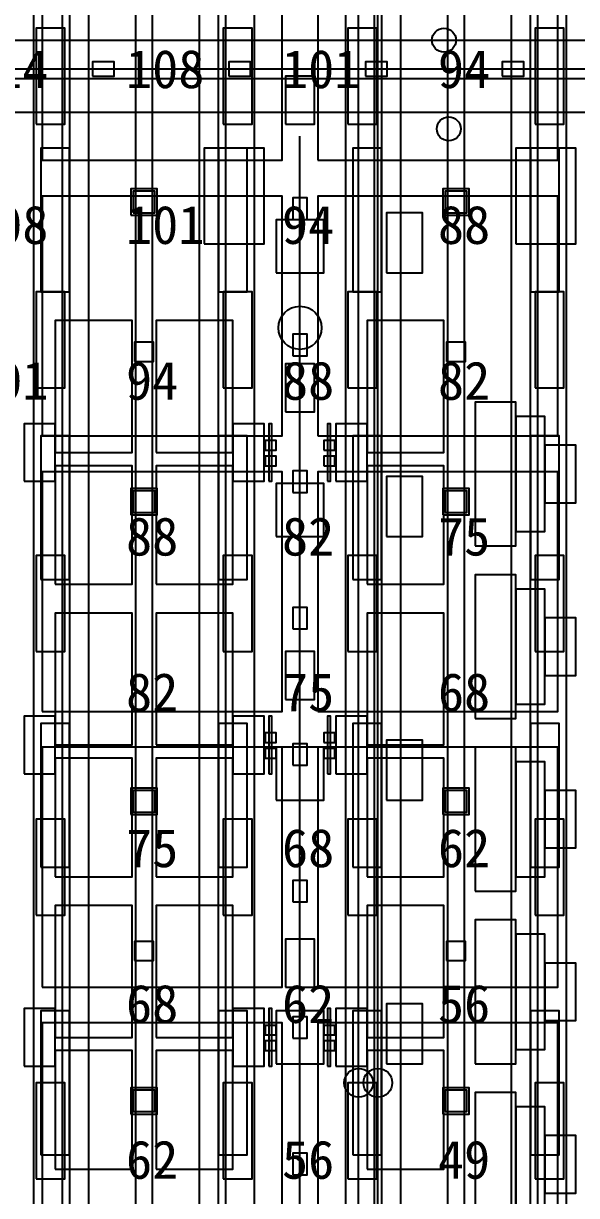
# Model space of a CAD drawing. Header units: metres. Extents: x -1640 to 1560, y -268 to 2338.
# Drawn here: x -390.77 to -367.73, y 1993.3 to 2042.2 of the extents above; entities that cross this region are included whole.
import ezdxf

# ---------------------------------------------------------------- set-up
doc = ezdxf.new("R2010")
doc.units = ezdxf.units.M
for name, color, linetype in [('1F_CHL', 4, 'Continuous'), ('1F_EHS_EXTINGUISHER_HYDRANT_CABINET_CONCEPT', 1, 'Continuous'), ('1F_PUMP', 2, 'Continuous'), ('1F_SCR', 3, 'Continuous'), ('1F_STRUCT_COLUMN', 8, 'Continuous'), ('2F_CSF_LATERAL_RACK_CONCEPT', 9, 'Continuous'), ('2F_RFG', 5, 'Continuous'), ('2F_STRUCT_COLUMN', 8, 'Continuous'), ('2F_VMB', 6, 'Continuous'), ('3F_CLEANROOM_OVERHEAD_PIPE_DUCT_CONCEPT', 9, 'Continuous'), ('3F_EHS_EGRESS_DIST_M', 2, 'Continuous'), ('3F_EHS_EXTINGUISHER_HYDRANT_CABINET_CONCEPT', 1, 'Continuous'), ('3F_EHS_GAS_DETECTOR', 6, 'Continuous'), ('3F_ETCH', 2, 'Continuous'), ('3F_FOUP', 5, 'Continuous'), ('3F_OHT', 9, 'Continuous'), ('3F_OHTV', 1, 'Continuous'), ('3F_PHOTO', 1, 'Continuous'), ('3F_STK', 3, 'Continuous'), ('3F_STRUCT_COLUMN', 8, 'Continuous'), ('3F_TBAR', 6, 'Continuous'), ('4F_FFU', 1, 'Continuous'), ('4F_STRUCT_PLENUM_TRUSS_CONCEPT', 9, 'Continuous'), ('5F_CHL', 4, 'Continuous'), ('5F_EHS_EXTINGUISHER_HYDRANT_CABINET_CONCEPT', 1, 'Continuous'), ('5F_PUMP', 2, 'Continuous'), ('5F_SCR', 3, 'Continuous'), ('5F_STRUCT_COLUMN', 8, 'Continuous'), ('6F_CSF_LATERAL_RACK_CONCEPT', 9, 'Continuous'), ('6F_RFG', 5, 'Continuous'), ('6F_STRUCT_COLUMN', 8, 'Continuous'), ('6F_VMB', 6, 'Continuous'), ('7F_CLEANROOM_OVERHEAD_PIPE_DUCT_CONCEPT', 9, 'Continuous'), ('7F_EHS_EGRESS_DIST_M', 2, 'Continuous'), ('7F_EHS_EXTINGUISHER_HYDRANT_CABINET_CONCEPT', 1, 'Continuous'), ('7F_EHS_GAS_DETECTOR', 6, 'Continuous'), ('7F_ETCH', 2, 'Continuous'), ('7F_FOUP', 5, 'Continuous'), ('7F_OHT', 9, 'Continuous'), ('7F_OHTV', 1, 'Continuous'), ('7F_PHOTO', 1, 'Continuous'), ('7F_STK', 3, 'Continuous'), ('7F_STRUCT_COLUMN', 8, 'Continuous'), ('7F_TBAR', 6, 'Continuous'), ('8F_FFU', 1, 'Continuous'), ('8F_STRUCT_PLENUM_TRUSS_CONCEPT', 9, 'Continuous'), ('UTIL_GAS.BULK_CONCEPT', 2, 'Continuous'), ('UTIL_PCW.R_CONCEPT', 1, 'Continuous'), ('UTIL_PCW.R_RISER', 1, 'Continuous'), ('UTIL_PCW.S_CONCEPT', 6, 'Continuous'), ('UTIL_PCW.S_RISER', 6, 'Continuous')]:
    doc.layers.add(name, color=color, linetype=linetype)

msp = doc.modelspace()

# ---------------------------------------------------------------- linework, layer by layer
at = {"layer": '1F_CHL'}
for points in [[(-375.65, 2031.8), (-374.15, 2031.8), (-374.15, 2034.3), (-375.65, 2034.3)], [(-375.65, 2020.8), (-374.15, 2020.8), (-374.15, 2023.3), (-375.65, 2023.3)], [(-375.65, 2009.8), (-374.15, 2009.8), (-374.15, 2012.3), (-375.65, 2012.3)], [(-375.65, 1998.8), (-374.15, 1998.8), (-374.15, 2001.3), (-375.65, 2001.3)]]:
    msp.add_lwpolyline(points, close=True, dxfattribs=at)
at = {"layer": '1F_EHS_EXTINGUISHER_HYDRANT_CABINET_CONCEPT'}
msp.add_circle((-373.25, 2041.5), 0.5, dxfattribs=at)
at = {"layer": '1F_PUMP'}
for points in [[(-390.25, 2038), (-389.05, 2038), (-389.05, 2042), (-390.25, 2042)], [(-382.45, 2038), (-381.25, 2038), (-381.25, 2042), (-382.45, 2042)], [(-377.25, 2038), (-376.05, 2038), (-376.05, 2042), (-377.25, 2042)], [(-369.45, 2038), (-368.25, 2038), (-368.25, 2042), (-369.45, 2042)], [(-390.25, 2027), (-389.05, 2027), (-389.05, 2031), (-390.25, 2031)], [(-382.45, 2027), (-381.25, 2027), (-381.25, 2031), (-382.45, 2031)], [(-377.25, 2027), (-376.05, 2027), (-376.05, 2031), (-377.25, 2031)], [(-369.45, 2027), (-368.25, 2027), (-368.25, 2031), (-369.45, 2031)], [(-390.25, 2016), (-389.05, 2016), (-389.05, 2020), (-390.25, 2020)], [(-382.45, 2016), (-381.25, 2016), (-381.25, 2020), (-382.45, 2020)], [(-377.25, 2016), (-376.05, 2016), (-376.05, 2020), (-377.25, 2020)], [(-369.45, 2016), (-368.25, 2016), (-368.25, 2020), (-369.45, 2020)], [(-390.25, 2005), (-389.05, 2005), (-389.05, 2009), (-390.25, 2009)], [(-382.45, 2005), (-381.25, 2005), (-381.25, 2009), (-382.45, 2009)], [(-377.25, 2005), (-376.05, 2005), (-376.05, 2009), (-377.25, 2009)], [(-369.45, 2005), (-368.25, 2005), (-368.25, 2009), (-369.45, 2009)], [(-390.25, 1994), (-389.05, 1994), (-389.05, 1998), (-390.25, 1998)], [(-382.45, 1994), (-381.25, 1994), (-381.25, 1998), (-382.45, 1998)], [(-377.25, 1994), (-376.05, 1994), (-376.05, 1998), (-377.25, 1998)], [(-369.45, 1994), (-368.25, 1994), (-368.25, 1998), (-369.45, 1998)]]:
    msp.add_lwpolyline(points, close=True, dxfattribs=at)
at = {"layer": '1F_SCR'}
for points in [[(-380.25, 2031.8), (-378.25, 2031.8), (-378.25, 2034), (-380.25, 2034)], [(-380.25, 2020.8), (-378.25, 2020.8), (-378.25, 2023), (-380.25, 2023)], [(-380.25, 2009.8), (-378.25, 2009.8), (-378.25, 2012), (-380.25, 2012)], [(-380.25, 1998.8), (-378.25, 1998.8), (-378.25, 2001), (-380.25, 2001)]]:
    msp.add_lwpolyline(points, close=True, dxfattribs=at)
at = {"layer": '1F_STRUCT_COLUMN'}
for points in [[(-386.3, 2034.2), (-385.2, 2034.2), (-385.2, 2035.3), (-386.3, 2035.3)], [(-373.3, 2034.2), (-372.2, 2034.2), (-372.2, 2035.3), (-373.3, 2035.3)], [(-386.3, 2021.7), (-385.2, 2021.7), (-385.2, 2022.8), (-386.3, 2022.8)], [(-373.3, 2021.7), (-372.2, 2021.7), (-372.2, 2022.8), (-373.3, 2022.8)], [(-386.3, 2009.2), (-385.2, 2009.2), (-385.2, 2010.3), (-386.3, 2010.3)], [(-373.3, 2009.2), (-372.2, 2009.2), (-372.2, 2010.3), (-373.3, 2010.3)], [(-386.3, 1996.7), (-385.2, 1996.7), (-385.2, 1997.8), (-386.3, 1997.8)], [(-373.3, 1996.7), (-372.2, 1996.7), (-372.2, 1997.8), (-373.3, 1997.8)]]:
    msp.add_lwpolyline(points, close=True, dxfattribs=at)
at = {"layer": '2F_CSF_LATERAL_RACK_CONCEPT'}
for points in [[(-388.85, 1970), (-388.05, 1970), (-388.05, 2113), (-388.85, 2113)], [(-383.45, 1970), (-382.65, 1970), (-382.65, 2113), (-383.45, 2113)], [(-375.85, 1970), (-375.05, 1970), (-375.05, 2113), (-375.85, 2113)], [(-370.45, 1970), (-369.65, 1970), (-369.65, 2113), (-370.45, 2113)]]:
    msp.add_lwpolyline(points, close=True, dxfattribs=at)
at = {"layer": '2F_RFG'}
for points in [[(-390.05, 2031), (-388.85, 2031), (-388.85, 2037), (-390.05, 2037)], [(-382.65, 2031), (-381.45, 2031), (-381.45, 2037), (-382.65, 2037)], [(-377.05, 2031), (-375.85, 2031), (-375.85, 2037), (-377.05, 2037)], [(-369.65, 2031), (-368.45, 2031), (-368.45, 2037), (-369.65, 2037)], [(-390.05, 2019), (-388.85, 2019), (-388.85, 2025), (-390.05, 2025)], [(-382.65, 2019), (-381.45, 2019), (-381.45, 2025), (-382.65, 2025)], [(-377.05, 2019), (-375.85, 2019), (-375.85, 2025), (-377.05, 2025)], [(-369.65, 2019), (-368.45, 2019), (-368.45, 2025), (-369.65, 2025)], [(-390.05, 2007), (-388.85, 2007), (-388.85, 2013), (-390.05, 2013)], [(-382.65, 2007), (-381.45, 2007), (-381.45, 2013), (-382.65, 2013)], [(-377.05, 2007), (-375.85, 2007), (-375.85, 2013), (-377.05, 2013)], [(-369.65, 2007), (-368.45, 2007), (-368.45, 2013), (-369.65, 2013)], [(-390.05, 1995), (-388.85, 1995), (-388.85, 2001), (-390.05, 2001)], [(-382.65, 1995), (-381.45, 1995), (-381.45, 2001), (-382.65, 2001)], [(-377.05, 1995), (-375.85, 1995), (-375.85, 2001), (-377.05, 2001)], [(-369.65, 1995), (-368.45, 1995), (-368.45, 2001), (-369.65, 2001)]]:
    msp.add_lwpolyline(points, close=True, dxfattribs=at)
at = {"layer": '2F_STRUCT_COLUMN'}
for points in [[(-386.2, 2034.3), (-385.3, 2034.3), (-385.3, 2035.2), (-386.2, 2035.2)], [(-373.2, 2034.3), (-372.3, 2034.3), (-372.3, 2035.2), (-373.2, 2035.2)], [(-386.2, 2021.8), (-385.3, 2021.8), (-385.3, 2022.7), (-386.2, 2022.7)], [(-373.2, 2021.8), (-372.3, 2021.8), (-372.3, 2022.7), (-373.2, 2022.7)], [(-386.2, 2009.3), (-385.3, 2009.3), (-385.3, 2010.2), (-386.2, 2010.2)], [(-373.2, 2009.3), (-372.3, 2009.3), (-372.3, 2010.2), (-373.2, 2010.2)], [(-386.2, 1996.8), (-385.3, 1996.8), (-385.3, 1997.7), (-386.2, 1997.7)], [(-373.2, 1996.8), (-372.3, 1996.8), (-372.3, 1997.7), (-373.2, 1997.7)]]:
    msp.add_lwpolyline(points, close=True, dxfattribs=at)
at = {"layer": '2F_VMB'}
for points in [[(-379.85, 2038), (-378.65, 2038), (-378.65, 2040), (-379.85, 2040)], [(-379.85, 2026), (-378.65, 2026), (-378.65, 2028), (-379.85, 2028)], [(-379.85, 2014), (-378.65, 2014), (-378.65, 2016), (-379.85, 2016)], [(-379.85, 2002), (-378.65, 2002), (-378.65, 2004), (-379.85, 2004)]]:
    msp.add_lwpolyline(points, close=True, dxfattribs=at)
at = {"layer": '3F_CLEANROOM_OVERHEAD_PIPE_DUCT_CONCEPT'}
for points in [[(-390.35, 1969), (-389.15, 1969), (-389.15, 2114), (-390.35, 2114)], [(-382.35, 1969), (-381.15, 1969), (-381.15, 2114), (-382.35, 2114)], [(-377.35, 1969), (-376.15, 1969), (-376.15, 2114), (-377.35, 2114)], [(-369.35, 1969), (-368.15, 1969), (-368.15, 2114), (-369.35, 2114)]]:
    msp.add_lwpolyline(points, close=True, dxfattribs=at)
at = {"layer": '3F_EHS_EXTINGUISHER_HYDRANT_CABINET_CONCEPT'}
msp.add_circle((-373.05, 2037.8), 0.5, dxfattribs=at)
at = {"layer": '3F_EHS_GAS_DETECTOR'}
msp.add_circle((-379.25, 2029.5), 0.9, dxfattribs=at)
at = {"layer": '3F_ETCH'}
for points in [[(-371.95, 2020.4), (-370.25, 2020.4), (-370.25, 2026.4), (-371.95, 2026.4)], [(-370.25, 2021), (-369.05, 2021), (-369.05, 2025.8), (-370.25, 2025.8)], [(-369.05, 2022.2), (-367.75, 2022.2), (-367.75, 2024.6), (-369.05, 2024.6)], [(-371.95, 2013.2), (-370.25, 2013.2), (-370.25, 2019.2), (-371.95, 2019.2)], [(-370.25, 2013.8), (-369.05, 2013.8), (-369.05, 2018.6), (-370.25, 2018.6)], [(-369.05, 2015), (-367.75, 2015), (-367.75, 2017.4), (-369.05, 2017.4)], [(-371.95, 2006), (-370.25, 2006), (-370.25, 2012), (-371.95, 2012)], [(-370.25, 2006.6), (-369.05, 2006.6), (-369.05, 2011.4), (-370.25, 2011.4)], [(-369.05, 2007.8), (-367.75, 2007.8), (-367.75, 2010.2), (-369.05, 2010.2)], [(-371.95, 1998.8), (-370.25, 1998.8), (-370.25, 2004.8), (-371.95, 2004.8)], [(-370.25, 1999.4), (-369.05, 1999.4), (-369.05, 2004.2), (-370.25, 2004.2)], [(-369.05, 2000.6), (-367.75, 2000.6), (-367.75, 2003), (-369.05, 2003)], [(-371.95, 1991.6), (-370.25, 1991.6), (-370.25, 1997.6), (-371.95, 1997.6)], [(-370.25, 1992.2), (-369.05, 1992.2), (-369.05, 1997), (-370.25, 1997)], [(-369.05, 1993.4), (-367.75, 1993.4), (-367.75, 1995.8), (-369.05, 1995.8)]]:
    msp.add_lwpolyline(points, close=True, dxfattribs=at)
at = {"layer": '3F_FOUP'}
for points in [[(-380.7, 2024.4), (-380.25, 2024.4), (-380.25, 2024.8), (-380.7, 2024.8)], [(-378.25, 2024.4), (-377.8, 2024.4), (-377.8, 2024.8), (-378.25, 2024.8)], [(-380.7, 2023.75), (-380.25, 2023.75), (-380.25, 2024.15), (-380.7, 2024.15)], [(-378.25, 2023.75), (-377.8, 2023.75), (-377.8, 2024.15), (-378.25, 2024.15)], [(-380.7, 2012.2), (-380.25, 2012.2), (-380.25, 2012.6), (-380.7, 2012.6)], [(-378.25, 2012.2), (-377.8, 2012.2), (-377.8, 2012.6), (-378.25, 2012.6)], [(-380.7, 2011.55), (-380.25, 2011.55), (-380.25, 2011.95), (-380.7, 2011.95)], [(-378.25, 2011.55), (-377.8, 2011.55), (-377.8, 2011.95), (-378.25, 2011.95)], [(-380.7, 2000), (-380.25, 2000), (-380.25, 2000.4), (-380.7, 2000.4)], [(-378.25, 2000), (-377.8, 2000), (-377.8, 2000.4), (-378.25, 2000.4)], [(-380.7, 1999.35), (-380.25, 1999.35), (-380.25, 1999.75), (-380.7, 1999.75)], [(-378.25, 1999.35), (-377.8, 1999.35), (-377.8, 1999.75), (-378.25, 1999.75)]]:
    msp.add_lwpolyline(points, close=True, dxfattribs=at)
at = {"layer": '3F_OHT'}
for p, q in [((-470, 2040.3), (-249.5, 2040.3)), ((-379.25, 1969), (-379.25, 2037.5))]:
    msp.add_line(p, q, dxfattribs=at)
at = {"layer": '3F_OHTV'}
for points in [[(-387.9, 2040), (-387, 2040), (-387, 2040.6), (-387.9, 2040.6)], [(-382.21, 2040), (-381.31, 2040), (-381.31, 2040.6), (-382.21, 2040.6)], [(-376.52, 2040), (-375.62, 2040), (-375.62, 2040.6), (-376.52, 2040.6)], [(-370.82, 2040), (-369.92, 2040), (-369.92, 2040.6), (-370.82, 2040.6)], [(-379.55, 2034.02), (-378.95, 2034.02), (-378.95, 2034.92), (-379.55, 2034.92)], [(-379.55, 2028.33), (-378.95, 2028.33), (-378.95, 2029.23), (-379.55, 2029.23)], [(-379.55, 2022.63), (-378.95, 2022.63), (-378.95, 2023.53), (-379.55, 2023.53)], [(-379.55, 2016.94), (-378.95, 2016.94), (-378.95, 2017.84), (-379.55, 2017.84)], [(-379.55, 2011.25), (-378.95, 2011.25), (-378.95, 2012.15), (-379.55, 2012.15)], [(-379.55, 2005.55), (-378.95, 2005.55), (-378.95, 2006.45), (-379.55, 2006.45)], [(-379.55, 1999.86), (-378.95, 1999.86), (-378.95, 2000.76), (-379.55, 2000.76)], [(-379.55, 1994.17), (-378.95, 1994.17), (-378.95, 1995.07), (-379.55, 1995.07)]]:
    msp.add_lwpolyline(points, close=True, dxfattribs=at)
at = {"layer": '3F_PHOTO'}
for points in [[(-389.45, 2024.3), (-386.25, 2024.3), (-386.25, 2029.8), (-389.45, 2029.8)], [(-385.25, 2024.3), (-382.05, 2024.3), (-382.05, 2029.8), (-385.25, 2029.8)], [(-376.45, 2024.3), (-373.25, 2024.3), (-373.25, 2029.8), (-376.45, 2029.8)], [(-390.75, 2023.1), (-389.45, 2023.1), (-389.45, 2025.5), (-390.75, 2025.5)], [(-382.05, 2023.1), (-380.75, 2023.1), (-380.75, 2025.5), (-382.05, 2025.5)], [(-377.75, 2023.1), (-376.45, 2023.1), (-376.45, 2025.5), (-377.75, 2025.5)], [(-389.45, 2018.8), (-386.25, 2018.8), (-386.25, 2023.75), (-389.45, 2023.75)], [(-385.25, 2018.8), (-382.05, 2018.8), (-382.05, 2023.75), (-385.25, 2023.75)], [(-376.45, 2018.8), (-373.25, 2018.8), (-373.25, 2023.75), (-376.45, 2023.75)], [(-389.45, 2012.1), (-386.25, 2012.1), (-386.25, 2017.6), (-389.45, 2017.6)], [(-385.25, 2012.1), (-382.05, 2012.1), (-382.05, 2017.6), (-385.25, 2017.6)], [(-376.45, 2012.1), (-373.25, 2012.1), (-373.25, 2017.6), (-376.45, 2017.6)], [(-390.75, 2010.9), (-389.45, 2010.9), (-389.45, 2013.3), (-390.75, 2013.3)], [(-382.05, 2010.9), (-380.75, 2010.9), (-380.75, 2013.3), (-382.05, 2013.3)], [(-377.75, 2010.9), (-376.45, 2010.9), (-376.45, 2013.3), (-377.75, 2013.3)], [(-389.45, 2006.6), (-386.25, 2006.6), (-386.25, 2011.55), (-389.45, 2011.55)], [(-385.25, 2006.6), (-382.05, 2006.6), (-382.05, 2011.55), (-385.25, 2011.55)], [(-376.45, 2006.6), (-373.25, 2006.6), (-373.25, 2011.55), (-376.45, 2011.55)], [(-389.45, 1999.9), (-386.25, 1999.9), (-386.25, 2005.4), (-389.45, 2005.4)], [(-385.25, 1999.9), (-382.05, 1999.9), (-382.05, 2005.4), (-385.25, 2005.4)], [(-376.45, 1999.9), (-373.25, 1999.9), (-373.25, 2005.4), (-376.45, 2005.4)], [(-390.75, 1998.7), (-389.45, 1998.7), (-389.45, 2001.1), (-390.75, 2001.1)], [(-382.05, 1998.7), (-380.75, 1998.7), (-380.75, 2001.1), (-382.05, 2001.1)], [(-377.75, 1998.7), (-376.45, 1998.7), (-376.45, 2001.1), (-377.75, 2001.1)], [(-389.45, 1994.4), (-386.25, 1994.4), (-386.25, 1999.35), (-389.45, 1999.35)], [(-385.25, 1994.4), (-382.05, 1994.4), (-382.05, 1999.35), (-385.25, 1999.35)], [(-376.45, 1994.4), (-373.25, 1994.4), (-373.25, 1999.35), (-376.45, 1999.35)]]:
    msp.add_lwpolyline(points, close=True, dxfattribs=at)
at = {"layer": '3F_STK'}
for points in [[(-383.25, 2033), (-380.75, 2033), (-380.75, 2037), (-383.25, 2037)], [(-370.25, 2033), (-367.75, 2033), (-367.75, 2037), (-370.25, 2037)]]:
    msp.add_lwpolyline(points, close=True, dxfattribs=at)
at = {"layer": '3F_STRUCT_COLUMN'}
for points in [[(-386.15, 2028.1), (-385.35, 2028.1), (-385.35, 2028.9), (-386.15, 2028.9)], [(-373.15, 2028.1), (-372.35, 2028.1), (-372.35, 2028.9), (-373.15, 2028.9)], [(-386.15, 2003.1), (-385.35, 2003.1), (-385.35, 2003.9), (-386.15, 2003.9)], [(-373.15, 2003.1), (-372.35, 2003.1), (-372.35, 2003.9), (-373.15, 2003.9)]]:
    msp.add_lwpolyline(points, close=True, dxfattribs=at)
at = {"layer": '3F_TBAR'}
for points in [[(-380.55, 2023.1), (-380.43, 2023.1), (-380.43, 2025.5), (-380.55, 2025.5)], [(-378.1, 2023.1), (-377.98, 2023.1), (-377.98, 2025.5), (-378.1, 2025.5)], [(-380.55, 2010.9), (-380.43, 2010.9), (-380.43, 2013.3), (-380.55, 2013.3)], [(-378.1, 2010.9), (-377.98, 2010.9), (-377.98, 2013.3), (-378.1, 2013.3)], [(-380.55, 1998.7), (-380.43, 1998.7), (-380.43, 2001.1), (-380.55, 2001.1)], [(-378.1, 1998.7), (-377.98, 1998.7), (-377.98, 2001.1), (-378.1, 2001.1)]]:
    msp.add_lwpolyline(points, close=True, dxfattribs=at)
at = {"layer": '4F_FFU'}
for points in [[(-390, 2036.5), (-380, 2036.5), (-380, 2046.5), (-390, 2046.5)], [(-378.5, 2036.5), (-368.5, 2036.5), (-368.5, 2046.5), (-378.5, 2046.5)], [(-390, 2025), (-380, 2025), (-380, 2035), (-390, 2035)], [(-378.5, 2025), (-368.5, 2025), (-368.5, 2035), (-378.5, 2035)], [(-390, 2013.5), (-380, 2013.5), (-380, 2023.5), (-390, 2023.5)], [(-378.5, 2013.5), (-368.5, 2013.5), (-368.5, 2023.5), (-378.5, 2023.5)], [(-390, 2002), (-380, 2002), (-380, 2012), (-390, 2012)], [(-378.5, 2002), (-368.5, 2002), (-368.5, 2012), (-378.5, 2012)], [(-390, 1990.5), (-380, 1990.5), (-380, 2000.5), (-390, 2000.5)], [(-378.5, 1990.5), (-368.5, 1990.5), (-368.5, 2000.5), (-378.5, 2000.5)]]:
    msp.add_lwpolyline(points, close=True, dxfattribs=at)
at = {"layer": '4F_STRUCT_PLENUM_TRUSS_CONCEPT'}
for points in [[(-386.1, 1966), (-385.4, 1966), (-385.4, 2117), (-386.1, 2117)], [(-373.1, 1966), (-372.4, 1966), (-372.4, 2117), (-373.1, 2117)]]:
    msp.add_lwpolyline(points, close=True, dxfattribs=at)
at = {"layer": '5F_CHL'}
for points in [[(-375.65, 2031.8), (-374.15, 2031.8), (-374.15, 2034.3), (-375.65, 2034.3)], [(-375.65, 2020.8), (-374.15, 2020.8), (-374.15, 2023.3), (-375.65, 2023.3)], [(-375.65, 2009.8), (-374.15, 2009.8), (-374.15, 2012.3), (-375.65, 2012.3)], [(-375.65, 1998.8), (-374.15, 1998.8), (-374.15, 2001.3), (-375.65, 2001.3)]]:
    msp.add_lwpolyline(points, close=True, dxfattribs=at)
at = {"layer": '5F_EHS_EXTINGUISHER_HYDRANT_CABINET_CONCEPT'}
msp.add_circle((-373.25, 2041.5), 0.5, dxfattribs=at)
at = {"layer": '5F_PUMP'}
for points in [[(-390.25, 2038), (-389.05, 2038), (-389.05, 2042), (-390.25, 2042)], [(-382.45, 2038), (-381.25, 2038), (-381.25, 2042), (-382.45, 2042)], [(-377.25, 2038), (-376.05, 2038), (-376.05, 2042), (-377.25, 2042)], [(-369.45, 2038), (-368.25, 2038), (-368.25, 2042), (-369.45, 2042)], [(-390.25, 2027), (-389.05, 2027), (-389.05, 2031), (-390.25, 2031)], [(-382.45, 2027), (-381.25, 2027), (-381.25, 2031), (-382.45, 2031)], [(-377.25, 2027), (-376.05, 2027), (-376.05, 2031), (-377.25, 2031)], [(-369.45, 2027), (-368.25, 2027), (-368.25, 2031), (-369.45, 2031)], [(-390.25, 2016), (-389.05, 2016), (-389.05, 2020), (-390.25, 2020)], [(-382.45, 2016), (-381.25, 2016), (-381.25, 2020), (-382.45, 2020)], [(-377.25, 2016), (-376.05, 2016), (-376.05, 2020), (-377.25, 2020)], [(-369.45, 2016), (-368.25, 2016), (-368.25, 2020), (-369.45, 2020)], [(-390.25, 2005), (-389.05, 2005), (-389.05, 2009), (-390.25, 2009)], [(-382.45, 2005), (-381.25, 2005), (-381.25, 2009), (-382.45, 2009)], [(-377.25, 2005), (-376.05, 2005), (-376.05, 2009), (-377.25, 2009)], [(-369.45, 2005), (-368.25, 2005), (-368.25, 2009), (-369.45, 2009)], [(-390.25, 1994), (-389.05, 1994), (-389.05, 1998), (-390.25, 1998)], [(-382.45, 1994), (-381.25, 1994), (-381.25, 1998), (-382.45, 1998)], [(-377.25, 1994), (-376.05, 1994), (-376.05, 1998), (-377.25, 1998)], [(-369.45, 1994), (-368.25, 1994), (-368.25, 1998), (-369.45, 1998)]]:
    msp.add_lwpolyline(points, close=True, dxfattribs=at)
at = {"layer": '5F_SCR'}
for points in [[(-380.25, 2031.8), (-378.25, 2031.8), (-378.25, 2034), (-380.25, 2034)], [(-380.25, 2020.8), (-378.25, 2020.8), (-378.25, 2023), (-380.25, 2023)], [(-380.25, 2009.8), (-378.25, 2009.8), (-378.25, 2012), (-380.25, 2012)], [(-380.25, 1998.8), (-378.25, 1998.8), (-378.25, 2001), (-380.25, 2001)]]:
    msp.add_lwpolyline(points, close=True, dxfattribs=at)
at = {"layer": '5F_STRUCT_COLUMN'}
for points in [[(-386.3, 2034.2), (-385.2, 2034.2), (-385.2, 2035.3), (-386.3, 2035.3)], [(-373.3, 2034.2), (-372.2, 2034.2), (-372.2, 2035.3), (-373.3, 2035.3)], [(-386.3, 2021.7), (-385.2, 2021.7), (-385.2, 2022.8), (-386.3, 2022.8)], [(-373.3, 2021.7), (-372.2, 2021.7), (-372.2, 2022.8), (-373.3, 2022.8)], [(-386.3, 2009.2), (-385.2, 2009.2), (-385.2, 2010.3), (-386.3, 2010.3)], [(-373.3, 2009.2), (-372.2, 2009.2), (-372.2, 2010.3), (-373.3, 2010.3)], [(-386.3, 1996.7), (-385.2, 1996.7), (-385.2, 1997.8), (-386.3, 1997.8)], [(-373.3, 1996.7), (-372.2, 1996.7), (-372.2, 1997.8), (-373.3, 1997.8)]]:
    msp.add_lwpolyline(points, close=True, dxfattribs=at)
at = {"layer": '6F_CSF_LATERAL_RACK_CONCEPT'}
for points in [[(-388.85, 1970), (-388.05, 1970), (-388.05, 2113), (-388.85, 2113)], [(-383.45, 1970), (-382.65, 1970), (-382.65, 2113), (-383.45, 2113)], [(-375.85, 1970), (-375.05, 1970), (-375.05, 2113), (-375.85, 2113)], [(-370.45, 1970), (-369.65, 1970), (-369.65, 2113), (-370.45, 2113)]]:
    msp.add_lwpolyline(points, close=True, dxfattribs=at)
at = {"layer": '6F_RFG'}
for points in [[(-390.05, 2031), (-388.85, 2031), (-388.85, 2037), (-390.05, 2037)], [(-382.65, 2031), (-381.45, 2031), (-381.45, 2037), (-382.65, 2037)], [(-377.05, 2031), (-375.85, 2031), (-375.85, 2037), (-377.05, 2037)], [(-369.65, 2031), (-368.45, 2031), (-368.45, 2037), (-369.65, 2037)], [(-390.05, 2019), (-388.85, 2019), (-388.85, 2025), (-390.05, 2025)], [(-382.65, 2019), (-381.45, 2019), (-381.45, 2025), (-382.65, 2025)], [(-377.05, 2019), (-375.85, 2019), (-375.85, 2025), (-377.05, 2025)], [(-369.65, 2019), (-368.45, 2019), (-368.45, 2025), (-369.65, 2025)], [(-390.05, 2007), (-388.85, 2007), (-388.85, 2013), (-390.05, 2013)], [(-382.65, 2007), (-381.45, 2007), (-381.45, 2013), (-382.65, 2013)], [(-377.05, 2007), (-375.85, 2007), (-375.85, 2013), (-377.05, 2013)], [(-369.65, 2007), (-368.45, 2007), (-368.45, 2013), (-369.65, 2013)], [(-390.05, 1995), (-388.85, 1995), (-388.85, 2001), (-390.05, 2001)], [(-382.65, 1995), (-381.45, 1995), (-381.45, 2001), (-382.65, 2001)], [(-377.05, 1995), (-375.85, 1995), (-375.85, 2001), (-377.05, 2001)], [(-369.65, 1995), (-368.45, 1995), (-368.45, 2001), (-369.65, 2001)]]:
    msp.add_lwpolyline(points, close=True, dxfattribs=at)
at = {"layer": '6F_STRUCT_COLUMN'}
for points in [[(-386.2, 2034.3), (-385.3, 2034.3), (-385.3, 2035.2), (-386.2, 2035.2)], [(-373.2, 2034.3), (-372.3, 2034.3), (-372.3, 2035.2), (-373.2, 2035.2)], [(-386.2, 2021.8), (-385.3, 2021.8), (-385.3, 2022.7), (-386.2, 2022.7)], [(-373.2, 2021.8), (-372.3, 2021.8), (-372.3, 2022.7), (-373.2, 2022.7)], [(-386.2, 2009.3), (-385.3, 2009.3), (-385.3, 2010.2), (-386.2, 2010.2)], [(-373.2, 2009.3), (-372.3, 2009.3), (-372.3, 2010.2), (-373.2, 2010.2)], [(-386.2, 1996.8), (-385.3, 1996.8), (-385.3, 1997.7), (-386.2, 1997.7)], [(-373.2, 1996.8), (-372.3, 1996.8), (-372.3, 1997.7), (-373.2, 1997.7)]]:
    msp.add_lwpolyline(points, close=True, dxfattribs=at)
at = {"layer": '6F_VMB'}
for points in [[(-379.85, 2038), (-378.65, 2038), (-378.65, 2040), (-379.85, 2040)], [(-379.85, 2026), (-378.65, 2026), (-378.65, 2028), (-379.85, 2028)], [(-379.85, 2014), (-378.65, 2014), (-378.65, 2016), (-379.85, 2016)], [(-379.85, 2002), (-378.65, 2002), (-378.65, 2004), (-379.85, 2004)]]:
    msp.add_lwpolyline(points, close=True, dxfattribs=at)
at = {"layer": '7F_CLEANROOM_OVERHEAD_PIPE_DUCT_CONCEPT'}
for points in [[(-390.35, 1969), (-389.15, 1969), (-389.15, 2114), (-390.35, 2114)], [(-382.35, 1969), (-381.15, 1969), (-381.15, 2114), (-382.35, 2114)], [(-377.35, 1969), (-376.15, 1969), (-376.15, 2114), (-377.35, 2114)], [(-369.35, 1969), (-368.15, 1969), (-368.15, 2114), (-369.35, 2114)]]:
    msp.add_lwpolyline(points, close=True, dxfattribs=at)
at = {"layer": '7F_EHS_EXTINGUISHER_HYDRANT_CABINET_CONCEPT'}
msp.add_circle((-373.05, 2037.8), 0.5, dxfattribs=at)
at = {"layer": '7F_EHS_GAS_DETECTOR'}
msp.add_circle((-379.25, 2029.5), 0.9, dxfattribs=at)
at = {"layer": '7F_ETCH'}
for points in [[(-371.95, 2020.4), (-370.25, 2020.4), (-370.25, 2026.4), (-371.95, 2026.4)], [(-370.25, 2021), (-369.05, 2021), (-369.05, 2025.8), (-370.25, 2025.8)], [(-369.05, 2022.2), (-367.75, 2022.2), (-367.75, 2024.6), (-369.05, 2024.6)], [(-371.95, 2013.2), (-370.25, 2013.2), (-370.25, 2019.2), (-371.95, 2019.2)], [(-370.25, 2013.8), (-369.05, 2013.8), (-369.05, 2018.6), (-370.25, 2018.6)], [(-369.05, 2015), (-367.75, 2015), (-367.75, 2017.4), (-369.05, 2017.4)], [(-371.95, 2006), (-370.25, 2006), (-370.25, 2012), (-371.95, 2012)], [(-370.25, 2006.6), (-369.05, 2006.6), (-369.05, 2011.4), (-370.25, 2011.4)], [(-369.05, 2007.8), (-367.75, 2007.8), (-367.75, 2010.2), (-369.05, 2010.2)], [(-371.95, 1998.8), (-370.25, 1998.8), (-370.25, 2004.8), (-371.95, 2004.8)], [(-370.25, 1999.4), (-369.05, 1999.4), (-369.05, 2004.2), (-370.25, 2004.2)], [(-369.05, 2000.6), (-367.75, 2000.6), (-367.75, 2003), (-369.05, 2003)], [(-371.95, 1991.6), (-370.25, 1991.6), (-370.25, 1997.6), (-371.95, 1997.6)], [(-370.25, 1992.2), (-369.05, 1992.2), (-369.05, 1997), (-370.25, 1997)], [(-369.05, 1993.4), (-367.75, 1993.4), (-367.75, 1995.8), (-369.05, 1995.8)]]:
    msp.add_lwpolyline(points, close=True, dxfattribs=at)
at = {"layer": '7F_FOUP'}
for points in [[(-380.7, 2024.4), (-380.25, 2024.4), (-380.25, 2024.8), (-380.7, 2024.8)], [(-378.25, 2024.4), (-377.8, 2024.4), (-377.8, 2024.8), (-378.25, 2024.8)], [(-380.7, 2023.75), (-380.25, 2023.75), (-380.25, 2024.15), (-380.7, 2024.15)], [(-378.25, 2023.75), (-377.8, 2023.75), (-377.8, 2024.15), (-378.25, 2024.15)], [(-380.7, 2012.2), (-380.25, 2012.2), (-380.25, 2012.6), (-380.7, 2012.6)], [(-378.25, 2012.2), (-377.8, 2012.2), (-377.8, 2012.6), (-378.25, 2012.6)], [(-380.7, 2011.55), (-380.25, 2011.55), (-380.25, 2011.95), (-380.7, 2011.95)], [(-378.25, 2011.55), (-377.8, 2011.55), (-377.8, 2011.95), (-378.25, 2011.95)], [(-380.7, 2000), (-380.25, 2000), (-380.25, 2000.4), (-380.7, 2000.4)], [(-378.25, 2000), (-377.8, 2000), (-377.8, 2000.4), (-378.25, 2000.4)], [(-380.7, 1999.35), (-380.25, 1999.35), (-380.25, 1999.75), (-380.7, 1999.75)], [(-378.25, 1999.35), (-377.8, 1999.35), (-377.8, 1999.75), (-378.25, 1999.75)]]:
    msp.add_lwpolyline(points, close=True, dxfattribs=at)
at = {"layer": '7F_OHT'}
for p, q in [((-470, 2040.3), (-249.5, 2040.3)), ((-379.25, 1969), (-379.25, 2037.5))]:
    msp.add_line(p, q, dxfattribs=at)
at = {"layer": '7F_OHTV'}
for points in [[(-387.9, 2040), (-387, 2040), (-387, 2040.6), (-387.9, 2040.6)], [(-382.21, 2040), (-381.31, 2040), (-381.31, 2040.6), (-382.21, 2040.6)], [(-376.52, 2040), (-375.62, 2040), (-375.62, 2040.6), (-376.52, 2040.6)], [(-370.82, 2040), (-369.92, 2040), (-369.92, 2040.6), (-370.82, 2040.6)], [(-379.55, 2034.02), (-378.95, 2034.02), (-378.95, 2034.92), (-379.55, 2034.92)], [(-379.55, 2028.33), (-378.95, 2028.33), (-378.95, 2029.23), (-379.55, 2029.23)], [(-379.55, 2022.63), (-378.95, 2022.63), (-378.95, 2023.53), (-379.55, 2023.53)], [(-379.55, 2016.94), (-378.95, 2016.94), (-378.95, 2017.84), (-379.55, 2017.84)], [(-379.55, 2011.25), (-378.95, 2011.25), (-378.95, 2012.15), (-379.55, 2012.15)], [(-379.55, 2005.55), (-378.95, 2005.55), (-378.95, 2006.45), (-379.55, 2006.45)], [(-379.55, 1999.86), (-378.95, 1999.86), (-378.95, 2000.76), (-379.55, 2000.76)], [(-379.55, 1994.17), (-378.95, 1994.17), (-378.95, 1995.07), (-379.55, 1995.07)]]:
    msp.add_lwpolyline(points, close=True, dxfattribs=at)
at = {"layer": '7F_PHOTO'}
for points in [[(-389.45, 2024.3), (-386.25, 2024.3), (-386.25, 2029.8), (-389.45, 2029.8)], [(-385.25, 2024.3), (-382.05, 2024.3), (-382.05, 2029.8), (-385.25, 2029.8)], [(-376.45, 2024.3), (-373.25, 2024.3), (-373.25, 2029.8), (-376.45, 2029.8)], [(-390.75, 2023.1), (-389.45, 2023.1), (-389.45, 2025.5), (-390.75, 2025.5)], [(-382.05, 2023.1), (-380.75, 2023.1), (-380.75, 2025.5), (-382.05, 2025.5)], [(-377.75, 2023.1), (-376.45, 2023.1), (-376.45, 2025.5), (-377.75, 2025.5)], [(-389.45, 2018.8), (-386.25, 2018.8), (-386.25, 2023.75), (-389.45, 2023.75)], [(-385.25, 2018.8), (-382.05, 2018.8), (-382.05, 2023.75), (-385.25, 2023.75)], [(-376.45, 2018.8), (-373.25, 2018.8), (-373.25, 2023.75), (-376.45, 2023.75)], [(-389.45, 2012.1), (-386.25, 2012.1), (-386.25, 2017.6), (-389.45, 2017.6)], [(-385.25, 2012.1), (-382.05, 2012.1), (-382.05, 2017.6), (-385.25, 2017.6)], [(-376.45, 2012.1), (-373.25, 2012.1), (-373.25, 2017.6), (-376.45, 2017.6)], [(-390.75, 2010.9), (-389.45, 2010.9), (-389.45, 2013.3), (-390.75, 2013.3)], [(-382.05, 2010.9), (-380.75, 2010.9), (-380.75, 2013.3), (-382.05, 2013.3)], [(-377.75, 2010.9), (-376.45, 2010.9), (-376.45, 2013.3), (-377.75, 2013.3)], [(-389.45, 2006.6), (-386.25, 2006.6), (-386.25, 2011.55), (-389.45, 2011.55)], [(-385.25, 2006.6), (-382.05, 2006.6), (-382.05, 2011.55), (-385.25, 2011.55)], [(-376.45, 2006.6), (-373.25, 2006.6), (-373.25, 2011.55), (-376.45, 2011.55)], [(-389.45, 1999.9), (-386.25, 1999.9), (-386.25, 2005.4), (-389.45, 2005.4)], [(-385.25, 1999.9), (-382.05, 1999.9), (-382.05, 2005.4), (-385.25, 2005.4)], [(-376.45, 1999.9), (-373.25, 1999.9), (-373.25, 2005.4), (-376.45, 2005.4)], [(-390.75, 1998.7), (-389.45, 1998.7), (-389.45, 2001.1), (-390.75, 2001.1)], [(-382.05, 1998.7), (-380.75, 1998.7), (-380.75, 2001.1), (-382.05, 2001.1)], [(-377.75, 1998.7), (-376.45, 1998.7), (-376.45, 2001.1), (-377.75, 2001.1)], [(-389.45, 1994.4), (-386.25, 1994.4), (-386.25, 1999.35), (-389.45, 1999.35)], [(-385.25, 1994.4), (-382.05, 1994.4), (-382.05, 1999.35), (-385.25, 1999.35)], [(-376.45, 1994.4), (-373.25, 1994.4), (-373.25, 1999.35), (-376.45, 1999.35)]]:
    msp.add_lwpolyline(points, close=True, dxfattribs=at)
at = {"layer": '7F_STK'}
for points in [[(-383.25, 2033), (-380.75, 2033), (-380.75, 2037), (-383.25, 2037)], [(-370.25, 2033), (-367.75, 2033), (-367.75, 2037), (-370.25, 2037)]]:
    msp.add_lwpolyline(points, close=True, dxfattribs=at)
at = {"layer": '7F_STRUCT_COLUMN'}
for points in [[(-386.15, 2028.1), (-385.35, 2028.1), (-385.35, 2028.9), (-386.15, 2028.9)], [(-373.15, 2028.1), (-372.35, 2028.1), (-372.35, 2028.9), (-373.15, 2028.9)], [(-386.15, 2003.1), (-385.35, 2003.1), (-385.35, 2003.9), (-386.15, 2003.9)], [(-373.15, 2003.1), (-372.35, 2003.1), (-372.35, 2003.9), (-373.15, 2003.9)]]:
    msp.add_lwpolyline(points, close=True, dxfattribs=at)
at = {"layer": '7F_TBAR'}
for points in [[(-380.55, 2023.1), (-380.43, 2023.1), (-380.43, 2025.5), (-380.55, 2025.5)], [(-378.1, 2023.1), (-377.98, 2023.1), (-377.98, 2025.5), (-378.1, 2025.5)], [(-380.55, 2010.9), (-380.43, 2010.9), (-380.43, 2013.3), (-380.55, 2013.3)], [(-378.1, 2010.9), (-377.98, 2010.9), (-377.98, 2013.3), (-378.1, 2013.3)], [(-380.55, 1998.7), (-380.43, 1998.7), (-380.43, 2001.1), (-380.55, 2001.1)], [(-378.1, 1998.7), (-377.98, 1998.7), (-377.98, 2001.1), (-378.1, 2001.1)]]:
    msp.add_lwpolyline(points, close=True, dxfattribs=at)
at = {"layer": '8F_FFU'}
for points in [[(-390, 2036.5), (-380, 2036.5), (-380, 2046.5), (-390, 2046.5)], [(-378.5, 2036.5), (-368.5, 2036.5), (-368.5, 2046.5), (-378.5, 2046.5)], [(-390, 2025), (-380, 2025), (-380, 2035), (-390, 2035)], [(-378.5, 2025), (-368.5, 2025), (-368.5, 2035), (-378.5, 2035)], [(-390, 2013.5), (-380, 2013.5), (-380, 2023.5), (-390, 2023.5)], [(-378.5, 2013.5), (-368.5, 2013.5), (-368.5, 2023.5), (-378.5, 2023.5)], [(-390, 2002), (-380, 2002), (-380, 2012), (-390, 2012)], [(-378.5, 2002), (-368.5, 2002), (-368.5, 2012), (-378.5, 2012)], [(-390, 1990.5), (-380, 1990.5), (-380, 2000.5), (-390, 2000.5)], [(-378.5, 1990.5), (-368.5, 1990.5), (-368.5, 2000.5), (-378.5, 2000.5)]]:
    msp.add_lwpolyline(points, close=True, dxfattribs=at)
at = {"layer": '8F_STRUCT_PLENUM_TRUSS_CONCEPT'}
for points in [[(-386.1, 1966), (-385.4, 1966), (-385.4, 2117), (-386.1, 2117)], [(-373.1, 1966), (-372.4, 1966), (-372.4, 2117), (-373.1, 2117)]]:
    msp.add_lwpolyline(points, close=True, dxfattribs=at)
at = {"layer": 'UTIL_GAS.BULK_CONCEPT'}
msp.add_line((-468.35, 2041.5), (-2.65, 2041.5), dxfattribs=at)
msp.add_line((-468.35, 2041.5), (-2.65, 2041.5), dxfattribs=at)
at = {"layer": 'UTIL_PCW.R_CONCEPT'}
for p, q in [((-376.005, 1971.78), (-376.005, 2111.23)), ((-376.005, 1971.78), (-376.005, 2111.23)), ((-468.4, 2039.9), (-2.6, 2039.9)), ((-468.4, 2039.9), (-2.6, 2039.9))]:
    msp.add_line(p, q, dxfattribs=at)
at = {"layer": 'UTIL_PCW.R_RISER'}
msp.add_circle((-376.005, 1998.005), 0.6, dxfattribs=at)
msp.add_circle((-376.005, 1998.005), 0.6, dxfattribs=at)
at = {"layer": 'UTIL_PCW.S_CONCEPT'}
for p, q in [((-376.805, 1971.78), (-376.805, 2111.23)), ((-376.805, 1971.78), (-376.805, 2111.23)), ((-468.4, 2038.5), (-2.6, 2038.5)), ((-468.4, 2038.5), (-2.6, 2038.5))]:
    msp.add_line(p, q, dxfattribs=at)
at = {"layer": 'UTIL_PCW.S_RISER'}
msp.add_circle((-376.805, 1998.005), 0.6, dxfattribs=at)
msp.add_circle((-376.805, 1998.005), 0.6, dxfattribs=at)

# ---------------------------------------------------------------- texts
at = {"layer": '3F_EHS_EGRESS_DIST_M'}
for s, p in [('114', (-393, 2039.5)), ('108', (-386.5, 2039.5)), ('101', (-380, 2039.5)), ('94', (-373.5, 2039.5)), ('108', (-393, 2033)), ('101', (-386.5, 2033)), ('94', (-380, 2033)), ('88', (-373.5, 2033)), ('101', (-393, 2026.5)), ('94', (-386.5, 2026.5)), ('88', (-380, 2026.5)), ('82', (-373.5, 2026.5)), ('88', (-386.5, 2020)), ('82', (-380, 2020)), ('75', (-373.5, 2020)), ('82', (-386.5, 2013.5)), ('75', (-380, 2013.5)), ('68', (-373.5, 2013.5)), ('75', (-386.5, 2007)), ('68', (-380, 2007)), ('62', (-373.5, 2007)), ('68', (-386.5, 2000.5)), ('62', (-380, 2000.5)), ('56', (-373.5, 2000.5)), ('62', (-386.5, 1994)), ('56', (-380, 1994)), ('49', (-373.5, 1994))]:
    msp.add_text(s, height=1.6, dxfattribs=at).set_placement(p)
at = {"layer": '7F_EHS_EGRESS_DIST_M'}
for s, p in [('114', (-393, 2039.5)), ('108', (-386.5, 2039.5)), ('101', (-380, 2039.5)), ('94', (-373.5, 2039.5)), ('108', (-393, 2033)), ('101', (-386.5, 2033)), ('94', (-380, 2033)), ('88', (-373.5, 2033)), ('101', (-393, 2026.5)), ('94', (-386.5, 2026.5)), ('88', (-380, 2026.5)), ('82', (-373.5, 2026.5)), ('88', (-386.5, 2020)), ('82', (-380, 2020)), ('75', (-373.5, 2020)), ('82', (-386.5, 2013.5)), ('75', (-380, 2013.5)), ('68', (-373.5, 2013.5)), ('75', (-386.5, 2007)), ('68', (-380, 2007)), ('62', (-373.5, 2007)), ('68', (-386.5, 2000.5)), ('62', (-380, 2000.5)), ('56', (-373.5, 2000.5)), ('62', (-386.5, 1994)), ('56', (-380, 1994)), ('49', (-373.5, 1994))]:
    msp.add_text(s, height=1.6, dxfattribs=at).set_placement(p)

doc.saveas('drawing.dxf')
